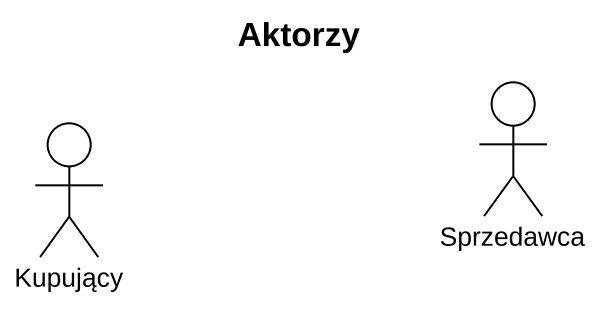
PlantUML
@startuml
title Aktorzy
actor Kupujący
actor Sprzedawca
@enduml
